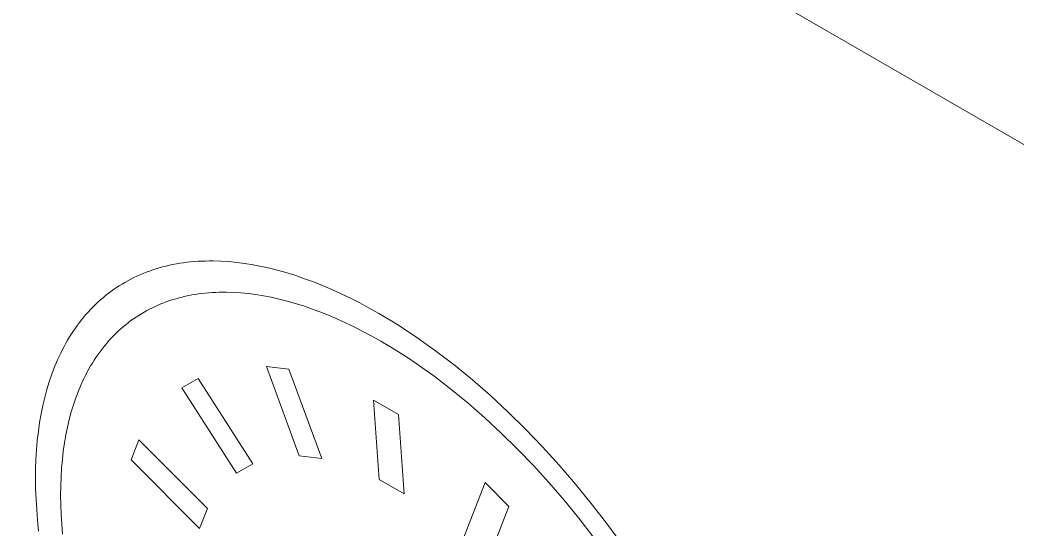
# Model space of a CAD drawing. Header units: millimetres. Extents: x -219 to 4970, y -9 to 3393.
# Drawn here: x 3476.67 to 3509.82, y 1925.65 to 1942.57 of the extents above; entities that cross this region are included whole.
import ezdxf

# ---------------------------------------------------------------- set-up
doc = ezdxf.new("R2010")
doc.units = ezdxf.units.MM
doc.layers.add('ZANO_R', color=7, linetype='Continuous', lineweight=0)

msp = doc.modelspace()

# ---------------------------------------------------------------- linework, layer by layer
at = {"layer": 'ZANO_R'}
for p, q in [((3395.072, 2004.815), (4540.694, 1343.39)), ((3481.195, 1934.299), (3481.087, 1934.264)), ((3481.305, 1934.332), (3481.195, 1934.299)), ((3481.417, 1934.363), (3481.305, 1934.332)), ((3481.529, 1934.392), (3481.417, 1934.363)), ((3481.643, 1934.418), (3481.529, 1934.392)), ((3481.758, 1934.442), (3481.643, 1934.418)), ((3481.874, 1934.465), (3481.758, 1934.442)), ((3481.991, 1934.484), (3481.874, 1934.465)), ((3482.109, 1934.502), (3481.991, 1934.484)), ((3482.228, 1934.518), (3482.109, 1934.502)), ((3482.349, 1934.531), (3482.228, 1934.518)), ((3482.471, 1934.542), (3482.349, 1934.531)), ((3482.594, 1934.551), (3482.471, 1934.542)), ((3482.717, 1934.557), (3482.594, 1934.551)), ((3482.842, 1934.561), (3482.717, 1934.557)), ((3482.969, 1934.563), (3482.842, 1934.561)), ((3483.096, 1934.563), (3482.969, 1934.563)), ((3483.353, 1934.556), (3483.096, 1934.563)), ((3483.615, 1934.54), (3483.353, 1934.556)), ((3483.88, 1934.514), (3483.615, 1934.54)), ((3484.15, 1934.479), (3483.88, 1934.514)), ((3484.423, 1934.435), (3484.15, 1934.479)), ((3484.7, 1934.382), (3484.423, 1934.435)), ((3484.981, 1934.319), (3484.7, 1934.382)), ((3485.265, 1934.247), (3484.981, 1934.319)), ((3480.36, 1933.958), (3480.262, 1933.906)), ((3480.46, 1934.008), (3480.36, 1933.958)), ((3480.561, 1934.056), (3480.46, 1934.008)), ((3480.664, 1934.102), (3480.561, 1934.056)), ((3480.768, 1934.146), (3480.664, 1934.102)), ((3480.873, 1934.187), (3480.768, 1934.146)), ((3480.979, 1934.227), (3480.873, 1934.187)), ((3481.087, 1934.264), (3480.979, 1934.227)), ((3485.553, 1934.166), (3485.265, 1934.247)), ((3485.844, 1934.075), (3485.553, 1934.166)), ((3486.139, 1933.974), (3485.844, 1934.075)), ((3486.436, 1933.864), (3486.139, 1933.974)), ((3479.881, 1933.676), (3479.79, 1933.614)), ((3479.974, 1933.737), (3479.881, 1933.676)), ((3480.069, 1933.795), (3479.974, 1933.737)), ((3480.165, 1933.852), (3480.069, 1933.795)), ((3480.262, 1933.906), (3480.165, 1933.852)), ((3486.737, 1933.744), (3486.436, 1933.864)), ((3487.041, 1933.614), (3486.737, 1933.744)), ((3479.436, 1933.342), (3479.352, 1933.269)), ((3479.523, 1933.413), (3479.436, 1933.342)), ((3479.61, 1933.482), (3479.523, 1933.413)), ((3479.699, 1933.549), (3479.61, 1933.482)), ((3479.79, 1933.614), (3479.699, 1933.549)), ((3481.761, 1933.278), (3481.864, 1933.309)), ((3481.864, 1933.309), (3481.967, 1933.337)), ((3481.967, 1933.337), (3482.072, 1933.364)), ((3482.072, 1933.364), (3482.178, 1933.389)), ((3482.178, 1933.389), (3482.285, 1933.411)), ((3482.285, 1933.411), (3482.393, 1933.432)), ((3482.393, 1933.432), (3482.503, 1933.45)), ((3482.503, 1933.45), (3482.613, 1933.467)), ((3482.613, 1933.467), (3482.724, 1933.481)), ((3482.724, 1933.481), (3482.837, 1933.494)), ((3482.837, 1933.494), (3482.95, 1933.504)), ((3482.95, 1933.504), (3483.065, 1933.512)), ((3483.065, 1933.512), (3483.18, 1933.518)), ((3483.18, 1933.518), (3483.297, 1933.522)), ((3483.297, 1933.522), (3483.414, 1933.524)), ((3483.414, 1933.524), (3483.533, 1933.524)), ((3483.533, 1933.524), (3483.773, 1933.517)), ((3483.773, 1933.517), (3484.017, 1933.502)), ((3484.017, 1933.502), (3484.265, 1933.478)), ((3484.265, 1933.478), (3484.516, 1933.446)), ((3484.516, 1933.446), (3484.771, 1933.405)), ((3484.771, 1933.405), (3485.029, 1933.355)), ((3485.029, 1933.355), (3485.291, 1933.297)), ((3485.291, 1933.297), (3485.556, 1933.229)), ((3487.348, 1933.474), (3487.041, 1933.614)), ((3487.658, 1933.325), (3487.348, 1933.474)), ((3487.97, 1933.166), (3487.658, 1933.325)), ((3479.028, 1932.957), (3478.95, 1932.874)), ((3479.106, 1933.038), (3479.028, 1932.957)), ((3479.187, 1933.117), (3479.106, 1933.038)), ((3479.269, 1933.194), (3479.187, 1933.117)), ((3479.352, 1933.269), (3479.269, 1933.194)), ((3480.891, 1932.911), (3480.983, 1932.96)), ((3480.983, 1932.96), (3481.076, 1933.006)), ((3481.076, 1933.006), (3481.17, 1933.051)), ((3481.17, 1933.051), (3481.266, 1933.094)), ((3481.266, 1933.094), (3481.362, 1933.135)), ((3481.362, 1933.135), (3481.46, 1933.173)), ((3481.46, 1933.173), (3481.559, 1933.21)), ((3481.559, 1933.21), (3481.66, 1933.245)), ((3481.66, 1933.245), (3481.761, 1933.278)), ((3485.556, 1933.229), (3485.824, 1933.153)), ((3485.824, 1933.153), (3486.096, 1933.068)), ((3486.096, 1933.068), (3486.37, 1932.974)), ((3486.37, 1932.974), (3486.648, 1932.872)), ((3488.285, 1932.997), (3487.97, 1933.166)), ((3488.603, 1932.818), (3488.285, 1932.997)), ((3478.8, 1932.702), (3478.727, 1932.613)), ((3478.874, 1932.789), (3478.8, 1932.702)), ((3478.95, 1932.874), (3478.874, 1932.789)), ((3480.366, 1932.578), (3480.45, 1932.638)), ((3480.45, 1932.638), (3480.536, 1932.697)), ((3480.536, 1932.697), (3480.623, 1932.753)), ((3480.623, 1932.753), (3480.711, 1932.808)), ((3480.711, 1932.808), (3480.8, 1932.86)), ((3480.8, 1932.86), (3480.891, 1932.911)), ((3486.648, 1932.872), (3486.929, 1932.76)), ((3486.929, 1932.76), (3487.212, 1932.639)), ((3487.212, 1932.639), (3487.498, 1932.509)), ((3488.921, 1932.629), (3488.603, 1932.818)), ((3489.238, 1932.434), (3488.921, 1932.629)), ((3478.518, 1932.334), (3478.451, 1932.237)), ((3478.586, 1932.429), (3478.518, 1932.334)), ((3478.656, 1932.522), (3478.586, 1932.429)), ((3478.727, 1932.613), (3478.656, 1932.522)), ((3479.964, 1932.247), (3480.042, 1932.317)), ((3480.042, 1932.317), (3480.121, 1932.385)), ((3480.121, 1932.385), (3480.201, 1932.451)), ((3480.201, 1932.451), (3480.283, 1932.516)), ((3480.283, 1932.516), (3480.366, 1932.578)), ((3487.498, 1932.509), (3487.787, 1932.369)), ((3487.787, 1932.369), (3488.078, 1932.221)), ((3489.554, 1932.23), (3489.238, 1932.434)), ((3478.323, 1932.037), (3478.261, 1931.934)), ((3478.386, 1932.138), (3478.323, 1932.037)), ((3478.451, 1932.237), (3478.386, 1932.138)), ((3479.668, 1931.949), (3479.74, 1932.026)), ((3479.74, 1932.026), (3479.813, 1932.102)), ((3479.813, 1932.102), (3479.888, 1932.175)), ((3479.888, 1932.175), (3479.964, 1932.247)), ((3488.078, 1932.221), (3488.372, 1932.063)), ((3488.372, 1932.063), (3488.668, 1931.896)), ((3489.868, 1932.019), (3489.554, 1932.23)), ((3490.18, 1931.801), (3489.868, 1932.019)), ((3478.142, 1931.722), (3478.085, 1931.614)), ((3478.201, 1931.829), (3478.142, 1931.722)), ((3478.261, 1931.934), (3478.201, 1931.829)), ((3479.393, 1931.62), (3479.46, 1931.705)), ((3479.46, 1931.705), (3479.528, 1931.788)), ((3479.528, 1931.788), (3479.597, 1931.869)), ((3479.597, 1931.869), (3479.668, 1931.949)), ((3488.668, 1931.896), (3488.965, 1931.721)), ((3488.965, 1931.721), (3489.261, 1931.538)), ((3490.491, 1931.576), (3490.18, 1931.801)), ((3477.976, 1931.391), (3477.924, 1931.276)), ((3478.03, 1931.503), (3477.976, 1931.391)), ((3478.085, 1931.614), (3478.03, 1931.503)), ((3479.142, 1931.262), (3479.202, 1931.354)), ((3479.202, 1931.354), (3479.265, 1931.445)), ((3479.265, 1931.445), (3479.328, 1931.533)), ((3479.328, 1931.533), (3479.393, 1931.62)), ((3489.261, 1931.538), (3489.555, 1931.349)), ((3489.555, 1931.349), (3489.848, 1931.152)), ((3491.107, 1931.106), (3490.491, 1931.576)), ((3477.825, 1931.042), (3477.778, 1930.922)), ((3477.874, 1931.16), (3477.825, 1931.042)), ((3477.924, 1931.276), (3477.874, 1931.16)), ((3478.914, 1930.875), (3478.969, 1930.974)), ((3478.969, 1930.974), (3479.025, 1931.072)), ((3479.025, 1931.072), (3479.083, 1931.168)), ((3479.083, 1931.168), (3479.142, 1931.262)), ((3484.874, 1931.056), (3485.96, 1928.09)), ((3485.618, 1930.964), (3484.874, 1931.056)), ((3486.705, 1927.998), (3485.618, 1930.964)), ((3489.848, 1931.152), (3490.139, 1930.949)), ((3491.714, 1930.609), (3491.107, 1931.106)), ((3477.733, 1930.8), (3477.648, 1930.55)), ((3477.778, 1930.922), (3477.733, 1930.8)), ((3478.759, 1930.565), (3478.809, 1930.67)), ((3478.809, 1930.67), (3478.861, 1930.773)), ((3478.861, 1930.773), (3478.914, 1930.875)), ((3482.6, 1930.657), (3482.057, 1930.345)), ((3484.42, 1927.815), (3482.6, 1930.657)), ((3490.139, 1930.949), (3490.429, 1930.739)), ((3490.429, 1930.739), (3491.003, 1930.3)), ((3477.648, 1930.55), (3477.57, 1930.293)), ((3478.619, 1930.24), (3478.664, 1930.35)), ((3478.664, 1930.35), (3478.711, 1930.459)), ((3478.711, 1930.459), (3478.759, 1930.565)), ((3482.057, 1930.345), (3483.877, 1927.504)), ((3491.003, 1930.3), (3491.569, 1929.836)), ((3492.312, 1930.087), (3491.714, 1930.609)), ((3477.499, 1930.028), (3477.435, 1929.757)), ((3477.57, 1930.293), (3477.499, 1930.028)), ((3478.453, 1929.781), (3478.533, 1930.014)), ((3478.533, 1930.014), (3478.575, 1930.128)), ((3478.575, 1930.128), (3478.619, 1930.24)), ((3492.901, 1929.541), (3492.312, 1930.087)), ((3477.435, 1929.757), (3477.378, 1929.477)), ((3478.38, 1929.542), (3478.453, 1929.781)), ((3489.257, 1929.457), (3488.424, 1929.938)), ((3488.424, 1929.938), (3488.611, 1927.299)), ((3491.569, 1929.836), (3492.127, 1929.35)), ((3477.378, 1929.477), (3477.329, 1929.191)), ((3478.314, 1929.295), (3478.38, 1929.542)), ((3489.445, 1926.818), (3489.257, 1929.457)), ((3492.127, 1929.35), (3492.676, 1928.841)), ((3493.478, 1928.973), (3492.901, 1929.541)), ((3477.329, 1929.191), (3477.287, 1928.897)), ((3478.202, 1928.781), (3478.254, 1929.042)), ((3478.254, 1929.042), (3478.314, 1929.295)), ((3477.287, 1928.897), (3477.252, 1928.597)), ((3478.156, 1928.514), (3478.202, 1928.781)), ((3492.676, 1928.841), (3493.214, 1928.311)), ((3494.044, 1928.384), (3493.478, 1928.973)), ((3477.252, 1928.597), (3477.226, 1928.289)), ((3478.117, 1928.241), (3478.156, 1928.514)), ((3480.627, 1928.621), (3480.369, 1927.953)), ((3482.904, 1926.338), (3480.627, 1928.621)), ((3494.597, 1927.775), (3494.044, 1928.384)), ((3477.226, 1928.289), (3477.207, 1927.974)), ((3478.085, 1927.96), (3478.117, 1928.241)), ((3485.96, 1928.09), (3486.705, 1927.998)), ((3493.214, 1928.311), (3493.742, 1927.762)), ((3477.196, 1927.652), (3477.192, 1927.323)), ((3477.207, 1927.974), (3477.196, 1927.652)), ((3478.042, 1927.379), (3478.06, 1927.673)), ((3478.06, 1927.673), (3478.085, 1927.96)), ((3480.369, 1927.953), (3482.646, 1925.67)), ((3483.877, 1927.504), (3484.42, 1927.815)), ((3493.742, 1927.762), (3494.258, 1927.194)), ((3495.138, 1927.147), (3494.597, 1927.775)), ((3477.192, 1927.323), (3477.197, 1926.988)), ((3478.031, 1927.079), (3478.042, 1927.379)), ((3477.197, 1926.988), (3477.21, 1926.645)), ((3478.028, 1926.773), (3478.031, 1927.079)), ((3488.611, 1927.299), (3489.445, 1926.818)), ((3492.134, 1927.202), (3491.395, 1925.296)), ((3492.929, 1926.405), (3492.134, 1927.202)), ((3494.258, 1927.194), (3494.762, 1926.609)), ((3495.664, 1926.503), (3495.138, 1927.147)), ((3478.033, 1926.46), (3478.028, 1926.773)), ((3477.21, 1926.645), (3477.231, 1926.296)), ((3478.045, 1926.14), (3478.033, 1926.46)), ((3482.646, 1925.67), (3482.904, 1926.338)), ((3492.19, 1924.498), (3492.929, 1926.405)), ((3494.762, 1926.609), (3495.252, 1926.008)), ((3496.175, 1925.843), (3495.664, 1926.503)), ((3477.231, 1926.296), (3477.26, 1925.942)), ((3478.064, 1925.814), (3478.045, 1926.14)), ((3495.252, 1926.008), (3495.729, 1925.392)), ((3477.26, 1925.942), (3477.296, 1925.585)), ((3478.091, 1925.484), (3478.064, 1925.814)), ((3496.67, 1925.168), (3496.175, 1925.843))]:
    msp.add_line(p, q, dxfattribs=at)

doc.saveas('drawing.dxf')
